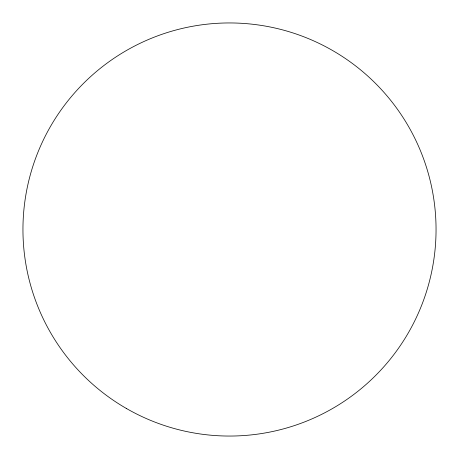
<?xml version="1.0" encoding="UTF-8"?>
<svg xmlns="http://www.w3.org/2000/svg" width="459" height="459" viewBox="0 0 459 459"><rect width="100%" height="100%" fill="white"/><g stroke="black" fill="none" stroke-linecap="round" stroke-linejoin="round"><path stroke-width="0.69" d="M126.225 408.378A206.55 206.55 0 0 0 436.05 229.5A206.55 206.55 0 0 0 126.225 50.622A206.55 206.55 0 0 0 126.225 408.378"/></g></svg>
